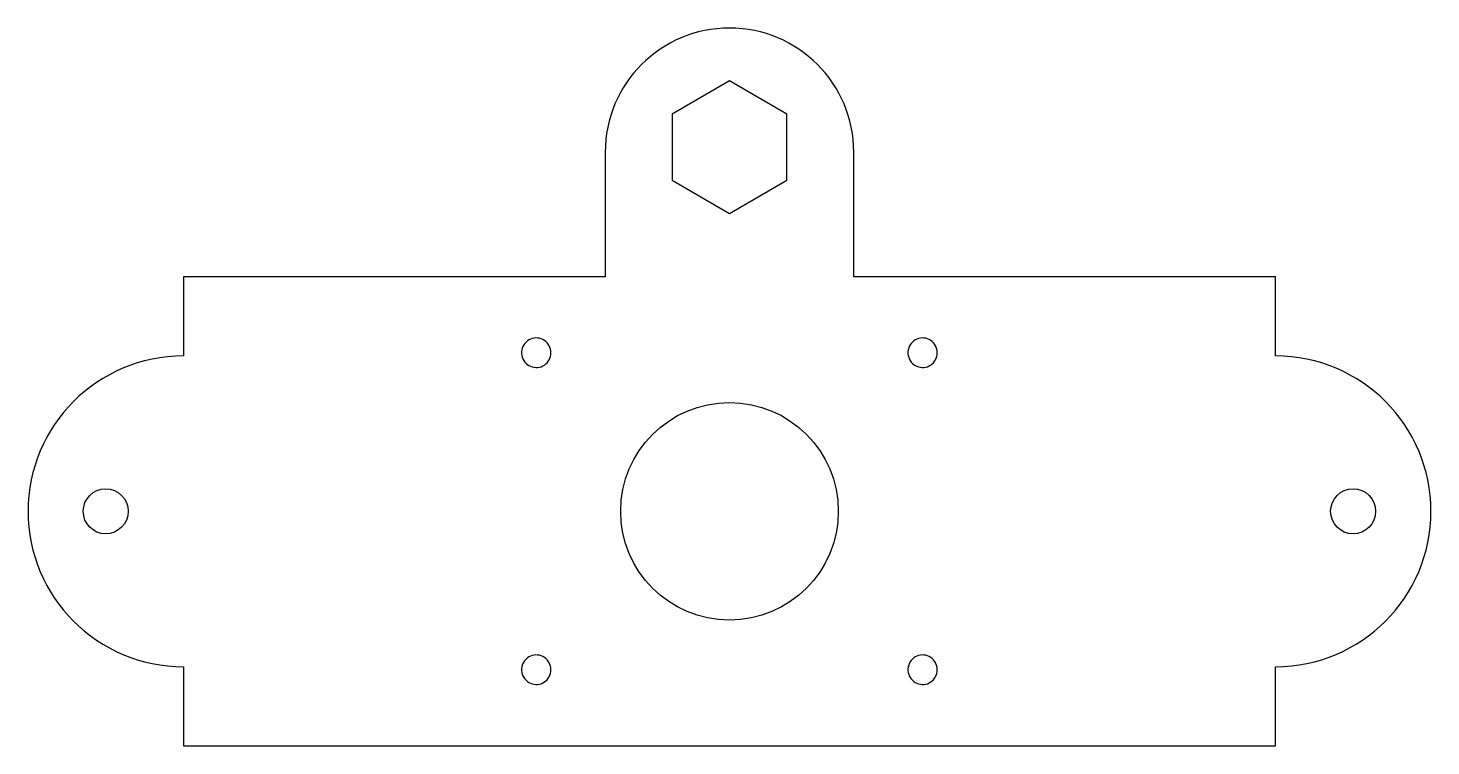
# Model space of a CAD drawing. Header units: millimetres. Extents: x 3213.1 to 3303.4, y 1537.9 to 1584.1.
import ezdxf

# ---------------------------------------------------------------- set-up
doc = ezdxf.new("R2010")
doc.units = ezdxf.units.MM

msp = doc.modelspace()

# ---------------------------------------------------------------- linework, layer by layer
at = {"elevation": -8.4}
msp.add_lwpolyline([(3266.233, 1568.075), (3266.233, 1576.075, 1), (3250.233, 1576.075), (3250.233, 1568.075), (3223.083, 1568.075), (3223.083, 1562.975, 1), (3223.083, 1542.975), (3223.083, 1537.875), (3293.383, 1537.875), (3293.383, 1542.975, 1), (3293.383, 1562.975), (3293.383, 1568.075)], format="xyb", close=True, dxfattribs=at)
at = {"elevation": -5.4, "flags": 128}
for points in [[(3258.227, 1580.676), (3254.545, 1578.542), (3254.545, 1574.28), (3258.227, 1572.151), (3261.915, 1574.28), (3261.915, 1578.542), (3258.227, 1580.676)], [(3246.74, 1563.18), (3246.734, 1563.3), (3246.711, 1563.413), (3246.677, 1563.521), (3246.626, 1563.629), (3246.564, 1563.726), (3246.495, 1563.823), (3246.41, 1563.902), (3246.319, 1563.97), (3246.217, 1564.027), (3246.109, 1564.078), (3246.001, 1564.107), (3245.882, 1564.124), (3245.768, 1564.13), (3245.654, 1564.118), (3245.54, 1564.095), (3245.427, 1564.056), (3245.324, 1564.005), (3245.228, 1563.936), (3245.137, 1563.862), (3245.063, 1563.777), (3244.995, 1563.681), (3244.938, 1563.578), (3244.898, 1563.47), (3244.87, 1563.357), (3244.853, 1563.237), (3244.853, 1563.123), (3244.87, 1563.004), (3244.898, 1562.89), (3244.938, 1562.782), (3244.995, 1562.68), (3245.063, 1562.583), (3245.137, 1562.498), (3245.228, 1562.424), (3245.324, 1562.356), (3245.427, 1562.305), (3245.54, 1562.265), (3245.654, 1562.242), (3245.768, 1562.231), (3245.882, 1562.237), (3246.001, 1562.254), (3246.109, 1562.282), (3246.217, 1562.333), (3246.319, 1562.39), (3246.41, 1562.458), (3246.495, 1562.538), (3246.564, 1562.635), (3246.626, 1562.731), (3246.677, 1562.839), (3246.711, 1562.947), (3246.734, 1563.061), (3246.74, 1563.18)], [(3271.608, 1563.18), (3271.602, 1563.3), (3271.579, 1563.413), (3271.545, 1563.521), (3271.494, 1563.629), (3271.431, 1563.726), (3271.363, 1563.823), (3271.278, 1563.902), (3271.187, 1563.97), (3271.085, 1564.027), (3270.977, 1564.078), (3270.869, 1564.107), (3270.749, 1564.124), (3270.636, 1564.13), (3270.522, 1564.118), (3270.408, 1564.095), (3270.295, 1564.056), (3270.192, 1564.005), (3270.096, 1563.936), (3270.005, 1563.862), (3269.931, 1563.777), (3269.863, 1563.681), (3269.806, 1563.578), (3269.766, 1563.47), (3269.737, 1563.357), (3269.72, 1563.237), (3269.72, 1563.123), (3269.737, 1563.004), (3269.766, 1562.89), (3269.806, 1562.782), (3269.863, 1562.68), (3269.931, 1562.583), (3270.005, 1562.498), (3270.096, 1562.424), (3270.192, 1562.356), (3270.295, 1562.305), (3270.408, 1562.265), (3270.522, 1562.242), (3270.636, 1562.231), (3270.749, 1562.237), (3270.869, 1562.254), (3270.977, 1562.282), (3271.085, 1562.333), (3271.187, 1562.39), (3271.278, 1562.458), (3271.363, 1562.538), (3271.431, 1562.635), (3271.494, 1562.731), (3271.545, 1562.839), (3271.579, 1562.947), (3271.602, 1563.061), (3271.608, 1563.18)], [(3246.74, 1542.78), (3246.734, 1542.9), (3246.711, 1543.013), (3246.677, 1543.121), (3246.626, 1543.229), (3246.564, 1543.326), (3246.495, 1543.423), (3246.41, 1543.502), (3246.319, 1543.57), (3246.217, 1543.627), (3246.109, 1543.678), (3246.001, 1543.707), (3245.882, 1543.724), (3245.768, 1543.729), (3245.654, 1543.718), (3245.54, 1543.695), (3245.427, 1543.656), (3245.324, 1543.604), (3245.228, 1543.536), (3245.137, 1543.462), (3245.063, 1543.377), (3244.995, 1543.28), (3244.938, 1543.178), (3244.898, 1543.07), (3244.87, 1542.956), (3244.853, 1542.837), (3244.853, 1542.723), (3244.87, 1542.604), (3244.898, 1542.49), (3244.938, 1542.382), (3244.995, 1542.28), (3245.063, 1542.183), (3245.137, 1542.098), (3245.228, 1542.024), (3245.324, 1541.956), (3245.427, 1541.905), (3245.54, 1541.865), (3245.654, 1541.842), (3245.768, 1541.831), (3245.882, 1541.837), (3246.001, 1541.854), (3246.109, 1541.882), (3246.217, 1541.933), (3246.319, 1541.99), (3246.41, 1542.058), (3246.495, 1542.138), (3246.564, 1542.235), (3246.626, 1542.331), (3246.677, 1542.439), (3246.711, 1542.547), (3246.734, 1542.661), (3246.74, 1542.78)], [(3271.608, 1542.78), (3271.602, 1542.9), (3271.579, 1543.013), (3271.545, 1543.121), (3271.494, 1543.229), (3271.431, 1543.326), (3271.363, 1543.423), (3271.278, 1543.502), (3271.187, 1543.57), (3271.085, 1543.627), (3270.977, 1543.678), (3270.869, 1543.707), (3270.749, 1543.724), (3270.636, 1543.729), (3270.522, 1543.718), (3270.408, 1543.695), (3270.295, 1543.656), (3270.192, 1543.604), (3270.096, 1543.536), (3270.005, 1543.462), (3269.931, 1543.377), (3269.863, 1543.28), (3269.806, 1543.178), (3269.766, 1543.07), (3269.737, 1542.956), (3269.72, 1542.837), (3269.72, 1542.723), (3269.737, 1542.604), (3269.766, 1542.49), (3269.806, 1542.382), (3269.863, 1542.28), (3269.931, 1542.183), (3270.005, 1542.098), (3270.096, 1542.024), (3270.192, 1541.956), (3270.295, 1541.905), (3270.408, 1541.865), (3270.522, 1541.842), (3270.636, 1541.831), (3270.749, 1541.837), (3270.869, 1541.854), (3270.977, 1541.882), (3271.085, 1541.933), (3271.187, 1541.99), (3271.278, 1542.058), (3271.363, 1542.138), (3271.431, 1542.235), (3271.494, 1542.331), (3271.545, 1542.439), (3271.579, 1542.547), (3271.602, 1542.661), (3271.608, 1542.78)], [(3271.608, 1542.78), (3271.602, 1542.9), (3271.579, 1543.013), (3271.545, 1543.121), (3271.494, 1543.229), (3271.431, 1543.326), (3271.363, 1543.423), (3271.278, 1543.502), (3271.187, 1543.57), (3271.085, 1543.627), (3270.977, 1543.678), (3270.869, 1543.707), (3270.749, 1543.724), (3270.636, 1543.729), (3270.522, 1543.718), (3270.408, 1543.695), (3270.295, 1543.656), (3270.192, 1543.604), (3270.096, 1543.536), (3270.005, 1543.462), (3269.931, 1543.377), (3269.863, 1543.28), (3269.806, 1543.178), (3269.766, 1543.07), (3269.737, 1542.956), (3269.72, 1542.837), (3269.72, 1542.723), (3269.737, 1542.604), (3269.766, 1542.49), (3269.806, 1542.382), (3269.863, 1542.28), (3269.931, 1542.183), (3270.005, 1542.098), (3270.096, 1542.024), (3270.192, 1541.956), (3270.295, 1541.905), (3270.408, 1541.865), (3270.522, 1541.842), (3270.636, 1541.831), (3270.749, 1541.837), (3270.869, 1541.854), (3270.977, 1541.882), (3271.085, 1541.933), (3271.187, 1541.99), (3271.278, 1542.058), (3271.363, 1542.138), (3271.431, 1542.235), (3271.494, 1542.331), (3271.545, 1542.439), (3271.579, 1542.547), (3271.602, 1542.661), (3271.608, 1542.78)]]:
    msp.add_lwpolyline(points, close=True, dxfattribs=at)
for centre, radius in [((3258.233, 1552.975, -8.4), 7), ((3218.083, 1552.975, -8.4), 1.45), ((3298.372, 1552.975, -8.4), 1.45)]:
    msp.add_circle(centre, radius)

doc.saveas('drawing.dxf')
